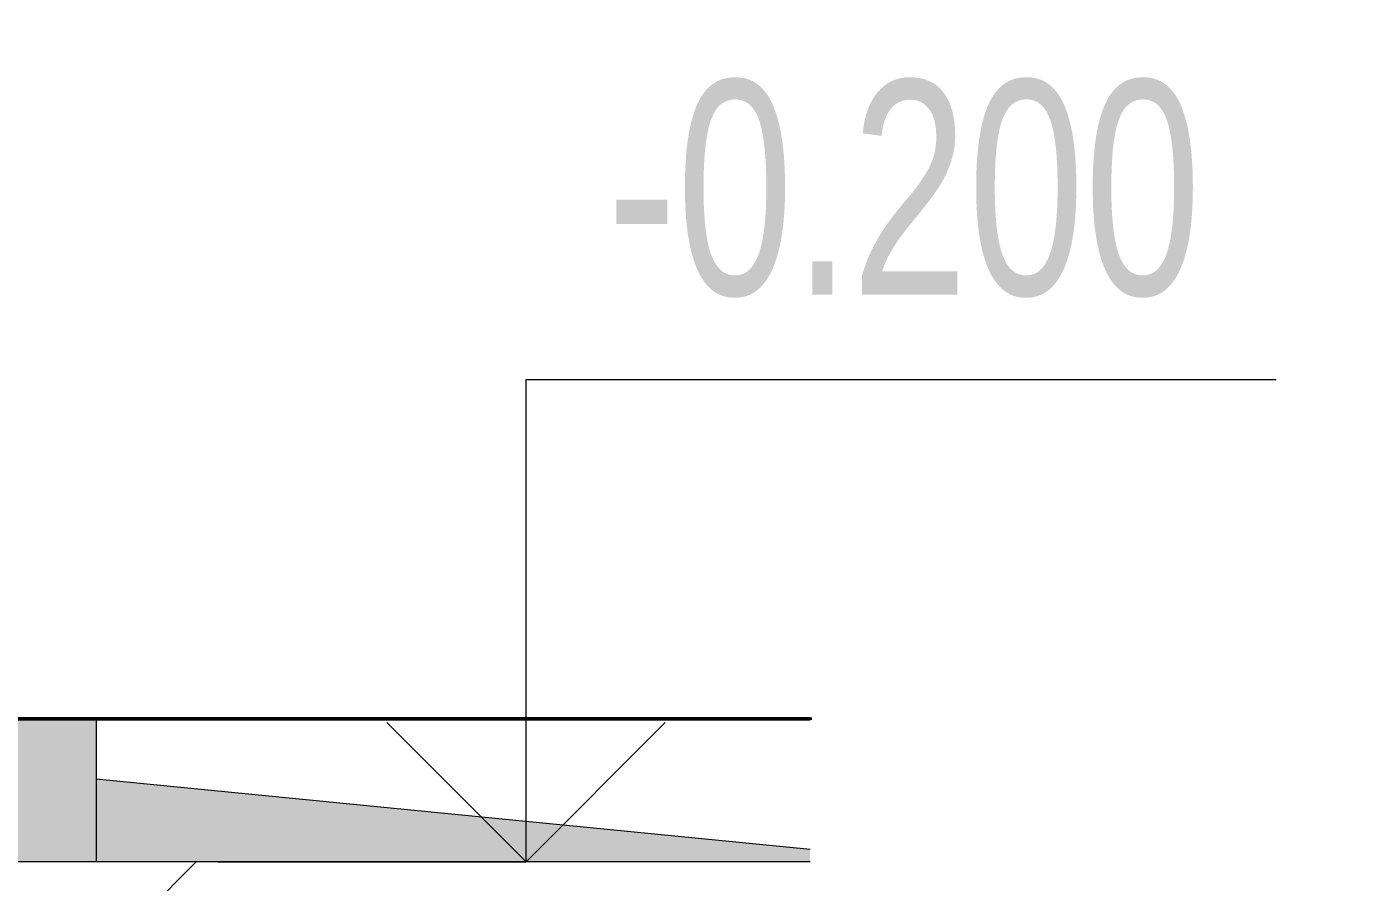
# Model space of a CAD drawing. Header units: millimetres. Extents: x -155050 to -36395, y -2753 to 7638.
# Drawn here: x -90377 to -88502, y -979 to 219 of the extents above; entities that cross this region are included whole.
import ezdxf

# ---------------------------------------------------------------- set-up
doc = ezdxf.new("R2010")
doc.units = ezdxf.units.MM
for name, pattern in [('IMPORT-_EL_VEDENI_NN_PODZ', [3.94, 1.38, -0.59, 0, -1.97]), ('IMPORT-DASHED _3_', [19.05, 12.7, -6.35]), ('IMPORT-DĚLICÍ2 _2_', [15.875, 6.35, -3.175, 0, -3.175, 0, -3.175]), ('IMPORT-KANVBRDO', [20, 7, -6.5, 0, -6.5]), ('IMPORT-VODA_pitna_CARA08', [30, 7, -6.5, 0, -6.5, 7, -3]), ('IMPORT-VODVBRDO', [20, 7, -6.5, 0, -6.5]), ('IMPORT-ČÁRKOVANÁ2 _2_', [9.525, 6.35, -3.175])]:
    doc.linetypes.add(name, pattern=pattern)
for name, color, linetype, lineweight, true_color in [('---1 - PBS KÓTY', 7, 'Continuous', 18, 0x4c1300), ('---1 - PBS PNP-1', 1, 'Continuous', 35, 0xff0000), ('---1 - PBS SYMBOLY A TEXT-1', 180, 'IMPORT-ČÁRKOVANÁ2 _2_', 35, 0x3f00ff), ('00_pL_hranice pozemku', 1, 'Continuous', 35, 0xff0000), ('00_pL_katastr', 150, 'Continuous', 9, 0x007fff), ('00_pL_katastr-1', 150, 'Continuous', 35, 0x007fff), ('00_pL_KOTY 1500', 7, 'Continuous', 9, 0x260000), ('00_pL_OCHRANNE PASNO TEPLOVOD-1', 40, 'Continuous', 9, 0xffbf00), ('00_pL_přípoja voda-2', 4, 'IMPORT-VODA_pitna_CARA08', 35, 0x00ffff), ('00_pL_přípojka destova kanalizace-2', 7, 'Continuous', 35, 0x3f7f3f), ('00_pL_přípojka destova kanalizace-3', 7, 'IMPORT-DASHED _3_', 35, 0x3f7f3f), ('00_pL_přípojka NN-1', 240, 'IMPORT-_EL_VEDENI_NN_PODZ', 35, 0xff003f), ('212_HK_situace_03_dwg-1', 40, 'Continuous', 9, 0xffbf00), ('A-FLOR-2', 7, 'Continuous', 9, 0x5200a5), ('A-FLOR-LEVL-1', 7, 'Continuous', 9, 0x7f7f7f), ('A-WALL-4', 7, 'Continuous', 9, 0x787878), ('DEMOLICE-1', 2, 'Continuous', 35, 0xffff00), ('hch kanal-1', 5, 'IMPORT-VODVBRDO', 9, 0x0000ff), ('hch kanal-2', 6, 'IMPORT-KANVBRDO', 9, 0xff00ff), ('hch kanal-3', 30, 'IMPORT-KANVBRDO', 9, 0xff7f00), ('hch koleje-1', 7, 'Continuous', 9, 0x00a5a5), ('hch oploceni-1', 7, 'IMPORT-DĚLICÍ2 _2_', 9, 0x00a5a5), ('hch teren-1', 7, 'Continuous', 9, 0x00a5a5), ('HYG', 40, 'Continuous', 9, 0xffbf00), ('Obrys', 2, 'Continuous', 9, 0xffff00), ('PDF7_000 ISN KABELY NN', 9, 'Continuous', 9, 0x808080), ('PDF7_000 ISN SDĚL OPTIKA METALIKA CHRÁNIČKA PŘÍVOD', 9, 'Continuous', 9, 0x808080), ('PDF7_0V - Splašky výtlak zaměřeno', 9, 'Continuous', 9, 0x808080), ('PDF7_0V - Voda návrh', 9, 'Continuous', 9, 0x808080), ('PDF7_GASNET PLYN STŘEDOTLAK', 9, 'Continuous', 9, 0x808080), ('PDF7_GASNET PLYN STŘEDOTLAK OCHRANNĚ PÁSMO', 7, 'Continuous', 9, 0xa5a552), ('PDF7_GP Budovy', 7, 'Continuous', 9, 0x260000), ('PDF7_GP Hraniční linie', 7, 'Continuous', 9, 0x0052a5), ('PDF7_GP Koleje', 7, 'Continuous', 9, 0x0052a5), ('PDF7_GP Plotové linie', 7, 'Continuous', 9, 0x0052a5), ('PDF7_GP Veřejné osvětlení - lampy', 200, 'Continuous', 9, 0xbf00ff), ('PDF7_GP Výšky bodů', 7, 'Continuous', 9, 0x0052a5), ('PDF7_ISS CETIN Zaměřené a kótované vnitřní STP', 9, 'Continuous', 9, 0x808080), ('PDF7_ISS DEŠŤOVÁ KANALIZACE', 9, 'Continuous', 9, 0x808080), ('PDF7_ISS ELEKTRÁRNA OPATOVICE HORKOVOD', 9, 'Continuous', 9, 0x808080), ('PDF7_ISS ELEKTRÁRNA OPATOVICE TEPLOVOD', 9, 'Continuous', 9, 0x808080), ('PDF7_ISS KRÁLOVÉHRADECKÁ PROVOZNÍ SPLAŠKOVÁ KANALIZACE', 9, 'Continuous', 9, 0x808080), ('PDF7_ISS KRÁLOVÉHRADECKÁ PROVOZNÍ SPLAŠKOVÁ KANALIZACE ŠACHTY', 7, 'Continuous', 9, 0xa55200), ('PDF7_ISS KRÁLOVÉHRADECKÁ PROVOZNÍ VODOVOD HL ŘAD', 9, 'Continuous', 9, 0x808080), ('PDF7_ISS TECHNICKÉ SLUŽBY HK VO', 9, 'Continuous', 9, 0x808080), ('PDF7_ISS ČEZ DISTRIBUCE VN PODZEMNÍ', 9, 'Continuous', 9, 0x808080), ('PDF7_Slezské Předměstí_646971$0$21900', 7, 'Continuous', 9, 0x002600), ('PDF7_Slezské Předměstí_646971$0$21999', 7, 'Continuous', 9, 0x260000), ('PDF7_Slezské Předměstí_646971$0$23700', 9, 'Continuous', 9, 0x808080), ('PDF7_VÝŠKOVÉ KÓTY TERÉNU', 3, 'Continuous', 9, 0x00ff00), ('PDF7_Znacky-kultury', 7, 'Continuous', 9, 0x29a500), ('Vlastní 1_A-DETL-GENF-1', 9, 'Continuous', 9, 0x808080), ('ZTI-DPS-revizni_sachty', 2, 'Continuous', 50, 0xffff00)]:
    doc.layers.add(name, color=color, linetype=linetype, lineweight=lineweight, true_color=true_color)
for name, color, linetype, lineweight in [('00_pL_KOTY', 7, 'Continuous', 9), ('00_pl_rozhrani ploch', 7, 'Continuous', 18), ('00_pL_stavajici objekty', 7, 'Continuous', 50), ('00_pL_VÝŠKOVÉ KOTY', 7, 'Continuous', 9), ('2966-1_navrh dispozice stroju-HK_dwg-1', 7, 'Continuous', 9), ('A-DETL-THIN', 7, 'Continuous', 9), ('A-FLOR-LEVL', 7, 'Continuous', 9), ('A-WALL', 7, 'Continuous', 9), ('G-ANNO-DIMS', 7, 'Continuous', 9), ('HK_TEREN_SESAZENI_dwg-1', 7, 'Continuous', 9), ('PDF4_Geometry', 7, 'Continuous', 9), ('PDF7_GP Popis', 7, 'Continuous', 9)]:
    doc.layers.add(name, color=color, linetype=linetype, lineweight=lineweight)
doc.styles.add('Arial', font='arial.ttf', dxfattribs={"width": 0.7, "height": 300})

# ---------------------------------------------------------------- blocks, each defined once
blk = doc.blocks.new('Rampa - Rampa-823350-Řez 3')
at = {"layer": 'A-FLOR-LEVL-1'}
blk.add_hatch(color=256, dxfattribs=at).paths.add_polyline_path([(154026.8, -950), (155026.4, -950), (155026.4, -932.3), (154026.8, -833.7)])
at = {"layer": 'A-FLOR-LEVL'}
blk.add_line((154026.8, -833.7), (155026.4, -932.3), dxfattribs=at)
blk = doc.blocks.new('2966-1_navrh dispozice stroju-HK_dwg-867852-Řez 3')
at = {"layer": 'Obrys'}
for p, q in [((155026.4, -750), (139529.6, -750)), ((154026.8, -750), (155026.4, -750))]:
    blk.add_line(p, q, dxfattribs=at)
blk = doc.blocks.new('212_HK_situace_03_dwg__U37-V22-Řez 3')
at = {"layer": 'DEMOLICE-1'}
for q in [(154396.9, -750), (154481.7, -750)]:
    blk.add_line((154026.8, -750), q, dxfattribs=at)
blk = doc.blocks.new('212_HK_situace_03_dwg__U38-904822-Řez 3')
blk.add_blockref('212_HK_situace_03_dwg__U37-V22-Řez 3', (0, 0))
blk = doc.blocks.new('212_HK_situace_03_dwg__U41-904830-Řez 3')
at = {"layer": '00_pL_přípojka destova kanalizace-2'}
for p, q in [((155027.6, -750), (154213.2, -750)), ((155028.3, -750), (154413.1, -750)), ((155028.8, -750), (154503.1, -750)), ((155028.3, -750), (154803.2, -750)), ((155027.8, -750), (154803.2, -750)), ((155027.2, -750), (154803.4, -750))]:
    blk.add_line(p, q, dxfattribs=at)
at = {"layer": '00_pL_přípojka destova kanalizace-3'}
for p, q in [((155028, -750), (154303.2, -750)), ((155026.5, -750), (154803.3, -750))]:
    blk.add_line(p, q, dxfattribs=at)
blk = doc.blocks.new('212_HK_situace_03_dwg__U45-904831-Řez 3')
at = {"layer": '00_pL_přípojka destova kanalizace-2'}
for p, q in [((155026.9, -750), (154025.4, -750)), ((154794.7, -750), (154025.4, -750)), ((154795.9, -750), (154025.4, -750)), ((154795.8, -750), (154025.8, -750)), ((155026.6, -750), (154794.7, -750)), ((155026.6, -750), (154795.8, -750)), ((155026.6, -750), (154795.9, -750))]:
    blk.add_line(p, q, dxfattribs=at)
blk = doc.blocks.new('212_HK_situace_03_dwg__U41-V23-Řez 3')
at = {"layer": '00_pL_přípojka destova kanalizace-2'}
for p, q in [((155027.8, -750), (154206.2, -750)), ((155028.4, -750), (154406.1, -750)), ((155029, -750), (154496.1, -750)), ((155028.4, -750), (154796.2, -750)), ((155027, -750), (154796.2, -750)), ((155027, -750), (154796.4, -750))]:
    blk.add_line(p, q, dxfattribs=at)
at = {"layer": '00_pL_přípojka destova kanalizace-3'}
for p, q in [((155027.9, -750), (154296.2, -750)), ((155026.8, -750), (154796.3, -750))]:
    blk.add_line(p, q, dxfattribs=at)
blk = doc.blocks.new('212_HK_situace_03_dwg__U41-V24-Řez 3')
at = {"layer": '00_pL_přípojka destova kanalizace-2'}
for p, q in [((155027.8, -750), (154204.4, -750)), ((155028.5, -750), (154404.3, -750)), ((155029.1, -750), (154494.3, -750)), ((155026.8, -750), (154794.4, -750)), ((155028.5, -750), (154794.5, -750)), ((155027, -750), (154794.6, -750))]:
    blk.add_line(p, q, dxfattribs=at)
at = {"layer": '00_pL_přípojka destova kanalizace-3'}
for p, q in [((155027.9, -750), (154294.4, -750)), ((155026.9, -750), (154794.6, -750))]:
    blk.add_line(p, q, dxfattribs=at)
blk = doc.blocks.new('212_HK_situace_03_dwg__Oblique-904816-Řez 3')
at = {"layer": '00_pL_KOTY'}
blk.add_line((153148.2, -750), (153959.6, -750), dxfattribs=at)
blk = doc.blocks.new('212_HK_situace_03_dwg-886969-Řez 3')
at = {"layer": '00_pL_KOTY'}
blk.add_hatch(color=256, dxfattribs=at).paths.add_polyline_path([(155026.4, -750), (154125.7, -750), (155026.4, -750)])
at = {"layer": '---1 - PBS KÓTY'}
blk.add_line((154026.8, -750), (155026.4, -750), dxfattribs=at)
at = {"layer": '---1 - PBS PNP-1'}
for p, q in [((155026.9, -750), (153722.8, -750)), ((154026.9, -750), (155026.5, -750))]:
    blk.add_line(p, q, dxfattribs=at)
at = {"layer": '---1 - PBS SYMBOLY A TEXT-1'}
for p, q in [((154026.8, -750), (155026.4, -750)), ((155026.4, -750), (154026.8, -750))]:
    blk.add_line(p, q, dxfattribs=at)
at = {"layer": '00_pL_hranice pozemku'}
for p, q in [((124050.1, -750), (155026.4, -750)), ((155026.4, -750), (154026.8, -750))]:
    blk.add_line(p, q, dxfattribs=at)
at = {"layer": '00_pL_katastr'}
blk.add_line((149180.3, -750), (155026.4, -750), dxfattribs=at)
at = {"layer": '00_pL_katastr-1'}
for p, q in [((124050.1, -750), (155026.4, -750)), ((124050.1, -750), (155026.4, -750)), ((124050.1, -750), (155026.4, -750)), ((155026.4, -750), (124050.1, -750)), ((124050.1, -750), (155026.4, -750)), ((124050.1, -750), (155026.4, -750)), ((155026.4, -750), (124050.1, -750)), ((124050.1, -750), (155026.4, -750)), ((124050.1, -750), (155026.4, -750)), ((124050.1, -750), (155026.4, -750)), ((124050.1, -750), (155026.4, -750)), ((124050.1, -750), (155026.4, -750)), ((124644.4, -750), (155026.4, -750)), ((155026.4, -750), (125825.6, -750)), ((155026.4, -750), (143839.1, -750)), ((154026.8, -750), (155026.4, -750)), ((154026.8, -750), (155026.4, -750)), ((154026.8, -750), (155026.4, -750)), ((155026.4, -750), (154026.8, -750)), ((155026.4, -750), (154026.8, -750)), ((154026.8, -750), (155026.4, -750)), ((155026.4, -750), (154026.8, -750)), ((154026.8, -750), (155026.4, -750)), ((154034.4, -750), (154026.8, -750)), ((154026.8, -750), (155026.4, -750)), ((154026.8, -750), (155026.4, -750)), ((155026.4, -750), (154026.8, -750)), ((154026.8, -750), (155026.4, -750)), ((154026.8, -750), (155026.4, -750)), ((154026.8, -750), (155026.4, -750)), ((154026.8, -750), (155026.4, -750))]:
    blk.add_line(p, q, dxfattribs=at)
at = {"layer": '00_pL_katastr-1', "flags": 128}
for points in [[(155026.4, -750), (150295.3, -750), (148608.2, -750), (127976.2, -750), (124050.1, -750)], [(124050.1, -750), (127872.1, -750), (150295.3, -750), (151681.9, -750), (155026.4, -750)], [(155026.4, -750), (125388.1, -750), (124050.1, -750)], [(124050.1, -750), (127773, -750), (151681.9, -750), (155026.4, -750)], [(124050.1, -750), (124337.2, -750), (124363.2, -750), (124388.7, -750), (126302.5, -750), (155026.4, -750)], [(155026.4, -750), (153442.5, -750), (153423.7, -750), (149311.7, -750), (145364.2, -750), (143250, -750), (124050.1, -750)], [(124337.2, -750), (126350.2, -750), (155026.4, -750)], [(155026.4, -750), (130678.4, -750), (129099.1, -750), (130699.4, -750)], [(132002.2, -750), (130716.2, -750), (130699.4, -750), (132002.2, -750), (132276.3, -750), (143839.1, -750), (155026.4, -750)], [(155026.4, -750), (131749.7, -750), (154889.9, -750)], [(155026.4, -750), (149265.7, -750), (149180.3, -750), (136611.6, -750), (135896.2, -750), (155026.4, -750)], [(155026.4, -750), (148608.2, -750), (139386, -750), (138692.5, -750), (155026.4, -750)], [(153423.7, -750), (153383, -750), (155026.4, -750)], [(155026.4, -750), (154210.5, -750), (154034.4, -750), (154026.8, -750)], [(155026.4, -750), (154860.9, -750), (155026.4, -750)], [(155026.4, -750), (154889.9, -750), (155026.4, -750)]]:
    blk.add_lwpolyline(points, dxfattribs=at)
at = {"layer": '00_pL_KOTY'}
for p, q in [((155026.4, -750), (154026.8, -750)), ((154127.5, -750), (154027, -750)), ((155026.4, -750), (154125.7, -750)), ((154125.7, -750), (155026.4, -750)), ((155026.4, -750), (155026.4, -750))]:
    blk.add_line(p, q, dxfattribs=at)
at = {"layer": '00_pL_KOTY', "flags": 128}
blk.add_lwpolyline([(152272.7, -750), (152434.9, -750), (155026.4, -750)], dxfattribs=at)
at = {"layer": '00_pL_KOTY 1500'}
blk.add_line((155026.4, -750), (154026.8, -750), dxfattribs=at)
at = {"layer": '00_pL_OCHRANNE PASNO TEPLOVOD-1'}
for p, q in [((155026.4, -750), (124050.1, -750)), ((124050.1, -750), (155026.4, -750)), ((155026.4, -750), (124050.1, -750))]:
    blk.add_line(p, q, dxfattribs=at)
at = {"layer": '00_pL_OCHRANNE PASNO TEPLOVOD-1', "flags": 128}
blk.add_lwpolyline([(155026.4, -750), (128393.5, -750), (128393.8, -750), (129280.4, -750), (129730.8, -750)], dxfattribs=at)
at = {"layer": '00_pL_přípoja voda-2'}
blk.add_line((139381.5, -750), (155026.4, -750), dxfattribs=at)
at = {"layer": '00_pL_přípojka destova kanalizace-2'}
blk.add_line((154026.8, -750), (154796.2, -750), dxfattribs=at)
at = {"layer": '00_pL_přípojka destova kanalizace-2', "flags": 128}
blk.add_lwpolyline([(149663.8, -750), (154803.2, -750), (154794.4, -750), (154792.9, -750)], dxfattribs=at)
at = {"layer": '00_pL_přípojka NN-1'}
blk.add_line((155026.4, -750), (154026.8, -750), dxfattribs=at)
at = {"layer": '00_pl_rozhrani ploch'}
for p, q in [((154026.8, -750), (155026.4, -750)), ((154026.8, -750), (155026.4, -750)), ((155026.4, -750), (154026.8, -750)), ((154026.8, -750), (155026.4, -750)), ((154026.8, -750), (155026.4, -750)), ((155026.4, -750), (154026.8, -750)), ((154026.8, -750), (155026.4, -750)), ((155026.4, -750), (154026.8, -750))]:
    blk.add_line(p, q, dxfattribs=at)
at = {"layer": '00_pL_stavajici objekty'}
for p, q in [((155026.4, -750), (124050.1, -750)), ((124050.1, -750), (155026.4, -750)), ((155026.4, -750), (124050.1, -750)), ((124050.1, -750), (155026.4, -750)), ((124050.1, -750), (155026.4, -750))]:
    blk.add_line(p, q, dxfattribs=at)
at = {"layer": '00_pL_VÝŠKOVÉ KOTY'}
blk.add_line((154026.8, -750), (155026.4, -750), dxfattribs=at)
blk.add_line((154026.8, -750), (155026.4, -750), dxfattribs=at)
at = {"layer": 'A-FLOR-2'}
blk.add_line((155026.4, -750), (124050.1, -750), dxfattribs=at)
at = {"layer": 'HYG', "flags": 128}
blk.add_lwpolyline([(155026.4, -750), (152791.4, -750), (152814.3, -750)], dxfattribs=at)
at = {"layer": 'PDF4_Geometry'}
for p, q in [((124050.1, -750), (155026.4, -750)), ((124050.1, -750), (155026.4, -750)), ((124050.1, -750), (155026.4, -750)), ((124050.1, -750), (155026.4, -750)), ((124858.5, -750), (155026.4, -750)), ((155026.4, -750), (126039.6, -750)), ((144053.2, -750), (155026.4, -750)), ((154026.8, -750), (155026.4, -750)), ((154026.8, -750), (155026.4, -750)), ((154026.8, -750), (155026.4, -750)), ((155026.4, -750), (154026.8, -750)), ((155026.4, -750), (154026.8, -750)), ((154026.8, -750), (155026.4, -750)), ((155026.4, -750), (154026.8, -750)), ((155026.4, -750), (154026.8, -750)), ((154026.8, -750), (155026.4, -750)), ((155026.4, -750), (154026.8, -750)), ((154026.8, -750), (155026.4, -750)), ((154026.8, -750), (155026.4, -750)), ((154026.8, -750), (155026.4, -750)), ((154026.8, -750), (155026.4, -750))]:
    blk.add_line(p, q, dxfattribs=at)
at = {"layer": 'PDF4_Geometry', "flags": 128}
for points in [[(124050.1, -750), (124551.2, -750), (124577.2, -750), (124602.7, -750), (126516.5, -750), (155026.4, -750)], [(155026.4, -750), (125602.1, -750), (124050.1, -750)], [(155026.4, -750), (153656.5, -750), (153637.8, -750), (149525.7, -750), (145578.2, -750), (143464, -750), (124050.1, -750)], [(124551.2, -750), (126564.2, -750), (155026.4, -750)], [(130913.4, -750), (129313.2, -750), (130892.4, -750), (155026.4, -750)], [(132216.2, -750), (130930.2, -750), (130913.4, -750), (132216.2, -750), (132490.3, -750), (144053.2, -750), (155026.4, -750)], [(155026.4, -750), (131963.7, -750), (155026.4, -750)], [(155026.4, -750), (136110.2, -750), (136825.6, -750), (149394.3, -750), (155026.4, -750)], [(149394.3, -750), (149479.7, -750), (155026.4, -750)], [(153637.8, -750), (153597, -750), (155026.4, -750)], [(154026.8, -750), (154248.4, -750), (154026.8, -750)], [(155026.4, -750), (154424.5, -750), (154248.4, -750)]]:
    blk.add_lwpolyline(points, dxfattribs=at)
at = {"layer": 'PDF7_000 ISN KABELY NN'}
blk.add_line((154140.5, -750), (154273.5, -750), dxfattribs=at)
at = {"layer": 'PDF7_000 ISN KABELY NN', "flags": 128}
blk.add_lwpolyline([(154273.5, -750), (154140.5, -750), (154539.3, -750), (154738.8, -750), (154738.7, -750), (154871.7, -750)], dxfattribs=at)
at = {"layer": 'PDF7_000 ISN SDĚL OPTIKA METALIKA CHRÁNIČKA PŘÍVOD'}
for p, q in [((154499.5, -750), (154142.8, -750)), ((154822.4, -750), (154465.7, -750))]:
    blk.add_line(p, q, dxfattribs=at)
at = {"layer": 'PDF7_0V - Splašky výtlak zaměřeno'}
blk.add_line((154539.7, -750), (155026.4, -750), dxfattribs=at)
at = {"layer": 'PDF7_0V - Splašky výtlak zaměřeno', "flags": 128}
blk.add_lwpolyline([(155026.4, -750), (155004.9, -750), (155026.4, -750)], dxfattribs=at)
at = {"layer": 'PDF7_0V - Voda návrh'}
for p, q in [((154149.7, -750), (154026.8, -750)), ((154359.3, -750), (154027, -750)), ((154473.1, -750), (154140.8, -750)), ((154615, -750), (154947.3, -750)), ((154824.5, -750), (155026.4, -750)), ((154938.3, -750), (155026.4, -750))]:
    blk.add_line(p, q, dxfattribs=at)
at = {"layer": 'PDF7_0V - Voda návrh', "flags": 128}
for points in [[(154026.9, -750), (154359.3, -750), (153827.5, -750), (153229.3, -750)], [(154026.8, -750), (154149.7, -750), (154026.8, -750)], [(154140.7, -750), (154473.1, -750), (154026.8, -750)]]:
    blk.add_lwpolyline(points, dxfattribs=at)
at = {"layer": 'PDF7_GASNET PLYN STŘEDOTLAK', "flags": 128}
for points in [[(154374.4, -750), (153510.3, -750)], [(155026.4, -750), (154972.6, -750), (154972.6, -750), (154706.7, -750), (154972.6, -750), (154972.6, -750)]]:
    blk.add_lwpolyline(points, close=True, dxfattribs=at)
at = {"layer": 'PDF7_GASNET PLYN STŘEDOTLAK OCHRANNĚ PÁSMO'}
for p, q in [((154906.4, -750), (155026.4, -750)), ((155026.4, -750), (154906.4, -750))]:
    blk.add_line(p, q, dxfattribs=at)
at = {"layer": 'PDF7_GASNET PLYN STŘEDOTLAK OCHRANNĚ PÁSMO', "flags": 128}
for points in [[(153975.2, -750), (153775.9, -750)], [(154241.1, -750), (154041.7, -750)], [(154042.4, -750), (154241.8, -750)], [(154308.2, -750), (154507.6, -750)], [(154573.4, -750), (154374, -750)], [(154839.3, -750), (154639.9, -750)], [(154640.6, -750), (154840, -750)], [(155026.4, -750), (154972.3, -750)]]:
    blk.add_lwpolyline(points, close=True, dxfattribs=at)
at = {"layer": 'PDF7_GP Budovy'}
for p, q in [((124050.1, -750), (155026.4, -750)), ((155026.4, -750), (124050.1, -750)), ((124050.1, -750), (155026.4, -750)), ((155026.4, -750), (124050.1, -750))]:
    blk.add_line(p, q, dxfattribs=at)
at = {"layer": 'PDF7_GP Hraniční linie'}
for p, q in [((154026.8, -750), (155026.4, -750)), ((155026.4, -750), (154026.8, -750)), ((154669.4, -750), (154669.2, -750)), ((154669.7, -750), (155026.4, -750)), ((154734.2, -750), (155026.4, -750)), ((154734.5, -750), (154800.8, -750)), ((154734.8, -750), (154734.7, -750)), ((154735.1, -750), (154734.9, -750)), ((154735.3, -750), (154735.2, -750)), ((154735.6, -750), (154735.4, -750))]:
    blk.add_line(p, q, dxfattribs=at)
at = {"layer": 'PDF7_GP Hraniční linie', "flags": 128}
for points in [[(155026.4, -750), (154669.8, -750), (154669.7, -750), (154669.5, -750)], [(155026.4, -750), (154800.8, -750), (154800.6, -750)]]:
    blk.add_lwpolyline(points, dxfattribs=at)
at = {"layer": 'PDF7_GP Koleje'}
for p, q in [((154026.6, -750), (155026.3, -750)), ((155026.4, -750), (154026.8, -750))]:
    blk.add_line(p, q, dxfattribs=at)
at = {"layer": 'PDF7_GP Koleje', "flags": 128}
for points in [[(154026.8, -750), (154733, -750), (155026.4, -750)], [(155026.4, -750), (154800, -750), (154026.8, -750)]]:
    blk.add_lwpolyline(points, dxfattribs=at)
at = {"layer": 'PDF7_GP Plotové linie', "flags": 128}
blk.add_lwpolyline([(124050.1, -750), (124396.7, -750), (126457.1, -750), (128451.1, -750), (130445.1, -750), (132439, -750), (134433, -750), (136559.9, -750), (138553.9, -750), (140614.3, -750), (142608.3, -750), (144602.2, -750), (146596.2, -750), (148789.6, -750), (150783.6, -750), (152777.5, -750), (154771.5, -750), (155026.4, -750)], dxfattribs=at)
at = {"layer": 'PDF7_GP Popis'}
for p, q in [((154670.8, -750), (154471.4, -750)), ((154870.3, -750), (154936.8, -750))]:
    blk.add_line(p, q, dxfattribs=at)
at = {"layer": 'PDF7_GP Popis', "flags": 128}
for points in [[(154604.3, -750), (154604.3, -750), (154604.3, -750), (154537.8, -750), (154471.4, -750), (154404.9, -750), (154404.9, -750), (154405, -750), (154471.4, -750)], [(154737.3, -750), (154803.8, -750), (154737.3, -750), (154670.8, -750), (154670.8, -750), (154670.9, -750), (154670.9, -750), (154604.4, -750), (154537.9, -750), (154537.9, -750), (154537.9, -750)], [(155026.4, -750), (155003.2, -750), (154936.7, -750), (154670.9, -750)]]:
    blk.add_lwpolyline(points, dxfattribs=at)
blk.add_lwpolyline([(154803.9, -750), (154737.4, -750)], close=True, dxfattribs=at)
at = {"layer": 'PDF7_GP Veřejné osvětlení - lampy'}
blk.add_line((155027.9, -750), (154675.3, -750), dxfattribs=at)
at = {"layer": 'PDF7_GP Výšky bodů'}
for p, q in [((154800.7, -750), (154468.5, -750)), ((155026.4, -750), (154932.6, -750)), ((155026.4, -750), (154999.5, -750)), ((155002.2, -750), (155026.4, -750))]:
    blk.add_line(p, q, dxfattribs=at)
at = {"layer": 'PDF7_GP Výšky bodů', "flags": 128}
for points in [[(154029.8, -750), (154096.3, -750), (154162.8, -750), (153830.5, -750)], [(154225.5, -750), (154358.5, -750), (154159.1, -750), (154159.1, -750), (154225.6, -750), (154159.1, -750), (154159.2, -750), (154092.7, -750), (154092.7, -750), (154026.2, -750), (153959.8, -750), (153959.7, -750), (153959.7, -750)], [(154162.8, -750), (154229.3, -750), (154295.8, -750), (154362.3, -750), (154295.8, -750), (154229.4, -750), (154162.9, -750), (153963.5, -750), (154096.5, -750)], [(154403.6, -750), (154536.6, -750), (154337.2, -750), (154403.7, -750), (154403.7, -750), (154337.2, -750), (154270.8, -750), (154204.3, -750), (154137.8, -750), (154137.8, -750), (154137.8, -750)], [(154470.2, -750), (154536.7, -750), (154403.8, -750), (154403.8, -750), (154337.4, -750), (154270.9, -750), (154204.4, -750), (154204.4, -750), (154138, -750), (154137.9, -750), (154204.4, -750)], [(154159.2, -750), (154491.5, -750), (154159.2, -750), (154292.2, -750)], [(154533.5, -750), (154600, -750), (154467, -750), (154467.1, -750), (154467.1, -750), (154400.6, -750), (154400.6, -750), (154334.2, -750), (154267.7, -750), (154201.2, -750), (154201.2, -750), (154267.7, -750)], [(154534.6, -750), (154601.1, -750), (154468.2, -750), (154468.2, -750), (154468.2, -750), (154401.8, -750), (154335.3, -750), (154268.8, -750), (154268.8, -750), (154202.3, -750), (154268.8, -750)], [(154533.9, -750), (154666.9, -750), (154467.5, -750), (154534, -750), (154534, -750), (154467.6, -750), (154467.6, -750), (154401.1, -750), (154334.7, -750), (154268.2, -750), (154268.2, -750), (154268.1, -750)], [(154534.8, -750), (154667.7, -750), (154468.3, -750), (154468.4, -750), (154468.4, -750), (154401.9, -750), (154335.5, -750), (154269, -750), (154269, -750), (154269, -750)], [(154598.9, -750), (154731.9, -750), (154532.5, -750), (154599, -750), (154599, -750), (154532.5, -750), (154532.6, -750), (154466.1, -750), (154399.6, -750), (154333.2, -750), (154333.1, -750), (154333.1, -750)], [(154337.3, -750), (154669.6, -750), (154403.7, -750), (154536.7, -750)], [(154626, -750), (154759, -750), (154559.6, -750), (154626.1, -750), (154559.6, -750), (154559.6, -750), (154493.2, -750), (154426.7, -750), (154360.2, -750), (154360.2, -750), (154360.2, -750)], [(154403.9, -750), (154736.1, -750), (154403.8, -750), (154536.8, -750)], [(154467.2, -750), (154733, -750), (154467.1, -750), (154600.1, -750)], [(154467.7, -750), (154799.9, -750), (154534.1, -750), (154667, -750)], [(154468.3, -750), (154800.6, -750), (154468.2, -750), (154601.2, -750)], [(155026.4, -750), (154933.6, -750), (155000.1, -750), (155000.1, -750), (155000.1, -750), (154933.7, -750), (154933.7, -750), (154867.2, -750), (154800.8, -750), (154734.3, -750), (154734.3, -750), (154800.7, -750), (154468.4, -750), (154601.4, -750)], [(154691, -750), (154823.9, -750), (154491.7, -750)], [(154825.5, -750), (154892, -750), (154759.1, -750), (154759.1, -750), (154759.1, -750), (154692.6, -750), (154626.2, -750), (154559.7, -750), (154559.7, -750), (154493.2, -750), (154559.7, -750)], [(154532.6, -750), (154864.9, -750), (154599, -750), (154732, -750)], [(155026.4, -750), (154935.5, -750), (154802.7, -750), (154869.1, -750), (154935.6, -750), (154935.6, -750), (154869.2, -750), (154802.7, -750), (154736.3, -750), (154669.8, -750), (154669.8, -750), (154669.7, -750)], [(155026.4, -750), (155002.2, -750), (155002.1, -750), (154935.7, -750), (154802.8, -750), (154736.3, -750), (154669.9, -750), (154669.9, -750), (154736.4, -750), (154736.4, -750), (154802.8, -750), (154869.3, -750), (154935.7, -750), (154935.7, -750), (154869.2, -750), (154869.2, -750), (154802.8, -750), (154736.3, -750)], [(154691.2, -750), (154957, -750), (154691.1, -750), (154824.1, -750)], [(155026.4, -750), (154866, -750), (154932.5, -750), (154932.5, -750), (154999, -750), (154999, -750), (154999, -750), (154932.5, -750), (154932.6, -750), (154866.1, -750), (154799.6, -750), (154733.1, -750), (154733.1, -750), (154799.6, -750)], [(155026.4, -750), (154933.8, -750), (155000.3, -750), (155000.3, -750), (155000.3, -750), (154933.9, -750), (154867.4, -750), (154800.9, -750), (154800.9, -750), (154734.4, -750), (154800.9, -750)], [(155026.4, -750), (154999.5, -750), (154933.1, -750), (154866.6, -750), (154800.1, -750), (154800.1, -750), (154800.1, -750)], [(155026.4, -750), (155002.2, -750), (155002.2, -750), (154935.7, -750), (154869.3, -750), (154869.2, -750), (154802.8, -750), (154869.2, -750), (154869.2, -750), (154935.7, -750), (155002.1, -750), (155026.4, -750)], [(155026.4, -750), (154998, -750), (154931.6, -750), (154865.1, -750), (154865.1, -750), (154865.1, -750)], [(155026.4, -750), (155002.2, -750), (154935.8, -750), (154869.3, -750), (154869.4, -750), (154869.4, -750), (154935.8, -750), (155002.3, -750), (155026.4, -750)], [(155026.4, -750), (155025.1, -750), (154958.7, -750), (154892.2, -750), (154892.1, -750)], [(155026.4, -750), (154933, -750), (154999.5, -750), (155026.4, -750)], [(155026.4, -750), (154999.5, -750), (154933.1, -750), (154999.6, -750), (155026.4, -750)], [(155026.4, -750), (155000.2, -750), (154933.8, -750), (154933.7, -750), (154933.7, -750)], [(155026.4, -750), (155000.4, -750), (154933.9, -750), (154933.9, -750), (155000.4, -750)], [(155026.4, -750), (154998, -750), (155026.4, -750)], [(155026.4, -750), (154998.1, -750), (155026.4, -750)], [(155026.4, -750), (155002.1, -750), (155026.4, -750)], [(155026.4, -750), (155025.1, -750), (155025.1, -750), (155025, -750), (155026.4, -750)], [(155026.4, -750), (155025.2, -750), (155026.4, -750)]]:
    blk.add_lwpolyline(points, dxfattribs=at)
at = {"layer": 'PDF7_ISS CETIN Zaměřené a kótované vnitřní STP'}
for p, q in [((153968.8, -750), (153691.6, -750)), ((153691.6, -750), (153968.8, -750)), ((154220.2, -750), (153943, -750)), ((153943, -750), (154220.2, -750)), ((155026.5, -750), (154884.6, -750)), ((154884.6, -750), (155026.5, -750))]:
    blk.add_line(p, q, dxfattribs=at)
at = {"layer": 'PDF7_ISS CETIN Zaměřené a kótované vnitřní STP', "flags": 128}
for points in [[(154644.2, -750), (154046, -750)], [(154976.5, -750), (154378.3, -750)]]:
    blk.add_lwpolyline(points, close=True, dxfattribs=at)
at = {"layer": 'PDF7_ISS DEŠŤOVÁ KANALIZACE'}
for p, q in [((154472.5, -750), (154026.8, -750)), ((154937.7, -750), (155026.4, -750))]:
    blk.add_line(p, q, dxfattribs=at)
at = {"layer": 'PDF7_ISS ELEKTRÁRNA OPATOVICE HORKOVOD', "flags": 128}
for points in [[(154206.8, -750), (153940.9, -750)], [(154672.1, -750), (154406.2, -750)], [(155026.4, -750), (155004.4, -750)]]:
    blk.add_lwpolyline(points, close=True, dxfattribs=at)
blk.add_lwpolyline([(155026.4, -750), (155004.4, -750), (155026.4, -750)], dxfattribs=at)
blk.add_lwpolyline([(155026.4, -750), (155004.4, -750), (155026.4, -750)], dxfattribs=at)
at = {"layer": 'PDF7_ISS ELEKTRÁRNA OPATOVICE TEPLOVOD'}
for p, q in [((154913.2, -750), (155026.4, -750)), ((155026.4, -750), (154913.2, -750))]:
    blk.add_line(p, q, dxfattribs=at)
at = {"layer": 'PDF7_ISS ELEKTRÁRNA OPATOVICE TEPLOVOD', "flags": 128}
for points in [[(154448, -750), (154251.1, -750), (154451.7, -750), (154251.1, -750), (154716.3, -750), (155026.4, -750)], [(155026.4, -750), (154716.3, -750), (154251.1, -750), (154448, -750)]]:
    blk.add_lwpolyline(points, dxfattribs=at)
for points in [[(154713.8, -750), (154716.3, -750), (154717.5, -750), (154716.3, -750)], [(155026.4, -750), (154916.9, -750)]]:
    blk.add_lwpolyline(points, close=True, dxfattribs=at)
at = {"layer": 'PDF7_ISS KRÁLOVÉHRADECKÁ PROVOZNÍ SPLAŠKOVÁ KANALIZACE'}
for p, q in [((154175.9, -750), (155026.4, -750)), ((155026.4, -750), (154175.9, -750))]:
    blk.add_line(p, q, dxfattribs=at)
at = {"layer": 'PDF7_ISS KRÁLOVÉHRADECKÁ PROVOZNÍ SPLAŠKOVÁ KANALIZACE ŠACHTY'}
for p, q in [((155027.1, -750), (154024.9, -750)), ((155027.1, -750), (154024.9, -750)), ((155027.4, -750), (154026.1, -750)), ((155027.4, -750), (154026.1, -750))]:
    blk.add_line(p, q, dxfattribs=at)
at = {"layer": 'PDF7_ISS KRÁLOVÉHRADECKÁ PROVOZNÍ VODOVOD HL ŘAD'}
for p, q in [((154182.6, -750), (153991.4, -750)), ((153991.4, -750), (154182.6, -750)), ((154576.9, -750), (155026.4, -750)), ((155026.4, -750), (154576.9, -750))]:
    blk.add_line(p, q, dxfattribs=at)
at = {"layer": 'PDF7_ISS KRÁLOVÉHRADECKÁ PROVOZNÍ VODOVOD HL ŘAD', "flags": 128}
blk.add_lwpolyline([(153579.9, -750), (153314, -750), (153779.3, -750), (154178, -750), (153779.3, -750), (153314, -750)], close=True, dxfattribs=at)
at = {"layer": 'PDF7_ISS TECHNICKÉ SLUŽBY HK VO', "flags": 128}
for points in [[(155026.4, -750), (124933.8, -750), (124050.1, -750)], [(124050.1, -750), (125133.4, -750), (155026.4, -750)]]:
    blk.add_lwpolyline(points, dxfattribs=at)
for points in [[(154244.8, -750), (152450.2, -750)], [(155026.4, -750), (154776.5, -750)]]:
    blk.add_lwpolyline(points, close=True, dxfattribs=at)
at = {"layer": 'PDF7_ISS ČEZ DISTRIBUCE VN PODZEMNÍ', "flags": 128}
for points in [[(154839.3, -750), (154972.2, -750), (154639.9, -750), (154374, -750), (154374, -750), (154241.1, -750), (154374, -750), (154374, -750), (154639.9, -750), (154972.2, -750)], [(154772.8, -750), (154839.3, -750), (154972.2, -750), (154839.2, -750), (154972.2, -750), (154839.3, -750)], [(154772.8, -750), (154839.3, -750)]]:
    blk.add_lwpolyline(points, close=True, dxfattribs=at)
at = {"layer": 'PDF7_Slezské Předměstí_646971$0$21900'}
for p, q in [((124050.1, -750), (155026.4, -750)), ((124050.1, -750), (155026.4, -750)), ((124050.1, -750), (155026.4, -750)), ((154026.8, -750), (155026.4, -750)), ((155026.4, -750), (154026.8, -750))]:
    blk.add_line(p, q, dxfattribs=at)
at = {"layer": 'PDF7_Slezské Předměstí_646971$0$21900', "flags": 128}
for points in [[(155026.4, -750), (151783.1, -750), (127922, -750), (124050.1, -750)], [(124050.1, -750), (127988.1, -750), (150453.5, -750), (155026.4, -750)], [(155026.4, -750), (138819.7, -750), (124050.1, -750)], [(124563.9, -750), (126557.8, -750), (155026.4, -750)], [(155026.4, -750), (126493.3, -750), (124632.3, -750)]]:
    blk.add_lwpolyline(points, dxfattribs=at)
at = {"layer": 'PDF7_Slezské Předměstí_646971$0$21999'}
blk.add_line((124050.1, -750), (155026.4, -750), dxfattribs=at)
at = {"layer": 'PDF7_Slezské Předměstí_646971$0$21999', "flags": 128}
for points in [[(155026.4, -750), (148725.1, -750), (128120.7, -750), (124050.1, -750)], [(155026.4, -750), (151783.1, -750), (150453.5, -750), (148725.1, -750)]]:
    blk.add_lwpolyline(points, dxfattribs=at)
at = {"layer": 'PDF7_Slezské Předměstí_646971$0$23700', "flags": 128}
for points in [[(155026.4, -750), (133270.3, -750), (124962.1, -750), (124962.7, -750)], [(124962.7, -750), (126225.5, -750), (126225.4, -750), (133337.1, -750), (155026.4, -750)]]:
    blk.add_lwpolyline(points, dxfattribs=at)
at = {"layer": 'PDF7_VÝŠKOVÉ KÓTY TERÉNU', "flags": 128}
blk.add_lwpolyline([(155026.4, -750), (153830.4, -750), (152168.8, -750), (150174.8, -750), (148114.3, -750), (146120.4, -750), (144126.4, -750), (142132.4, -750), (140470.8, -750), (138410.3, -750), (136416.4, -750), (134356, -750), (132362, -750), (130301.6, -750), (130302.1, -750), (130302.8, -750), (130236.9, -750), (130237.6, -750), (130238.1, -750)], dxfattribs=at)
at = {"layer": 'PDF7_Znacky-kultury'}
for p, q in [((154192.8, -750), (153385.7, -750)), ((154358.6, -750), (153468.6, -750)), ((155027.4, -750), (154192.8, -750)), ((155028.6, -750), (154358.6, -750)), ((155027.7, -750), (154975.8, -750)), ((155028.5, -750), (154975.8, -750))]:
    blk.add_line(p, q, dxfattribs=at)
at = {"layer": 'ZTI-DPS-revizni_sachty'}
for p, q in [((154026.8, -750), (155026.4, -750)), ((155026.4, -750), (154026.8, -750))]:
    blk.add_line(p, q, dxfattribs=at)
for name in ['212_HK_situace_03_dwg__U38-904822-Řez 3', '212_HK_situace_03_dwg__Oblique-904816-Řez 3', '212_HK_situace_03_dwg__U45-904831-Řez 3', '212_HK_situace_03_dwg__U41-V24-Řez 3', '212_HK_situace_03_dwg__U41-V23-Řez 3', '212_HK_situace_03_dwg__U41-904830-Řez 3']:
    blk.add_blockref(name, (0, 0))
blk = doc.blocks.new('HK_TEREN_SESAZENI_dwg_fgvzhj-918100-Řez 3')
at = {"layer": 'hch kanal-1'}
blk.add_line((149663.8, -750), (155026.4, -750), dxfattribs=at)
at = {"layer": 'hch kanal-1', "flags": 128}
blk.add_lwpolyline([(132239.4, -750), (133521.7, -750), (155026.4, -750)], dxfattribs=at)
at = {"layer": 'hch kanal-2'}
for p, q in [((155026.4, -750), (131987.9, -750)), ((154026.8, -750), (155026.4, -750))]:
    blk.add_line(p, q, dxfattribs=at)
at = {"layer": 'hch kanal-3'}
blk.add_line((154026.8, -750), (155026.4, -750), dxfattribs=at)
at = {"layer": 'hch koleje-1'}
for p, q in [((154026.8, -750), (155026.4, -750)), ((154026.8, -750), (155026.4, -750)), ((155026.4, -750), (154026.8, -750)), ((154026.8, -750), (155026.4, -750))]:
    blk.add_line(p, q, dxfattribs=at)
at = {"layer": 'hch oploceni-1'}
blk.add_line((154026.8, -750), (155026.4, -750), dxfattribs=at)
at = {"layer": 'hch oploceni-1', "flags": 128}
blk.add_lwpolyline([(155026.4, -750), (151695.5, -750), (143556, -750), (143914.1, -750)], dxfattribs=at)
at = {"layer": 'hch teren-1'}
for p, q in [((154026.8, -750), (155026.4, -750)), ((155026.4, -750), (154026.8, -750)), ((154026.8, -750), (155026.4, -750))]:
    blk.add_line(p, q, dxfattribs=at)
blk = doc.blocks.new('HK_TEREN_SESAZENI_dwg-918098-Řez 3')
blk.add_blockref('HK_TEREN_SESAZENI_dwg_fgvzhj-918100-Řez 3', (0, 0))
blk = doc.blocks.new('Výškové kóty - Horní-314756-Řez 3')
at = {"layer": 'G-ANNO-DIMS'}
for p, q in [((154930.2, 7119), (155980.2, 7119)), ((154930.2, 6444), (154930.2, 7119)), ((154930.2, 6444), (154735.2, 6639)), ((154930.2, 6444), (155125.2, 6639))]:
    blk.add_line(p, q, dxfattribs=at)

msp = doc.modelspace()

# ---------------------------------------------------------------- hatches: boundary and pattern name
at = {"layer": 'A-WALL-4'}
msp.add_hatch(color=256, dxfattribs=at).paths.add_polyline_path([(-90279.9, -950), (-90279.9, -750), (-90429.9, -750), (-90429.9, -950)])
at = {"layer": 'Vlastní 1_A-DETL-GENF-1'}
h = msp.add_hatch(dxfattribs=at)
h.set_pattern_fill('FP_2', color=256, style=0, pattern_type=2)
h.set_pattern_definition([(45, (-107520.7, -300), (-530.33, 530.33), [])])
h.paths.add_polyline_path([(-120256.6, -2731), (-89280.3, -2731), (-89280.3, -950), (-120256.6, -950), (-120256.6, -2238.4)])

# ---------------------------------------------------------------- linework, layer by layer
at = {"layer": 'A-DETL-THIN'}
msp.add_line((-89280.3, -950), (-120256.6, -950), dxfattribs=at)
at = {"layer": 'A-WALL'}
for q in [(-91525.3, -750), (-90279.9, -950)]:
    msp.add_line((-90279.9, -750), q, dxfattribs=at)
at = {"layer": 'G-ANNO-DIMS'}
msp.add_line((-90109.5, -950), (-89678, -950), dxfattribs=at)

# ---------------------------------------------------------------- block references
at = {"layer": '212_HK_situace_03_dwg-1'}
msp.add_blockref('212_HK_situace_03_dwg-886969-Řez 3', (-244306.7, 0), dxfattribs=at)
at = {"layer": '2966-1_navrh dispozice stroju-HK_dwg-1'}
msp.add_blockref('2966-1_navrh dispozice stroju-HK_dwg-867852-Řez 3', (-244306.7, 0), dxfattribs=at)
at = {"layer": 'A-FLOR-LEVL'}
msp.add_blockref('Rampa - Rampa-823350-Řez 3', (-244306.7, 0), dxfattribs=at)
at = {"layer": 'G-ANNO-DIMS'}
msp.add_blockref('Výškové kóty - Horní-314756-Řez 3', (-244608.1, -7394), dxfattribs=at)
at = {"layer": 'HK_TEREN_SESAZENI_dwg-1'}
msp.add_blockref('HK_TEREN_SESAZENI_dwg-918098-Řez 3', (-244306.7, 0), dxfattribs=at)

# ---------------------------------------------------------------- texts
at = {"layer": 'G-ANNO-DIMS', "insert": (-89564.6, 143.6), "char_height": 300, "width": 987.978, "attachment_point": 1, "line_spacing_factor": 0.941778, "style": 'Arial', "bg_fill": 3, "box_fill_scale": 1.25, "bg_fill_color": 256, "bg_fill_true_color": 13158600, "bg_fill_transparency": 0}
msp.add_mtext('-0.200', dxfattribs=at)

doc.saveas('drawing.dxf')
